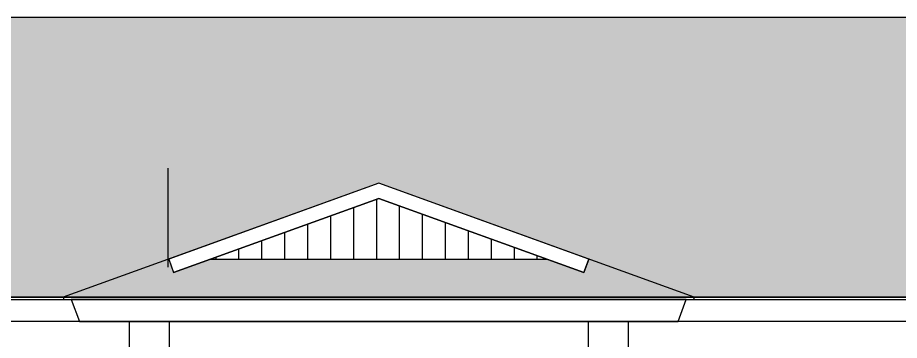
# Model space of a CAD drawing. Header units: inches. Extents: x 249 to 1192, y -18 to 440.
# Drawn here: x 612.11 to 627.48, y 268.5 to 274.13 of the extents above; entities that cross this region are included whole.
import ezdxf

# ---------------------------------------------------------------- set-up
doc = ezdxf.new("R2010")
doc.units = ezdxf.units.IN
doc.header["$MEASUREMENT"] = 0
doc.layers.add('ARSIR GENTING', color=32, linetype='Continuous', lineweight=5)
doc.layers.add('ARSIR WARNA', color=66, linetype='Continuous', lineweight=0)
doc.layers.add('ATAP', color=123, linetype='Continuous')
doc.layers.add('KOLOM', color=5, linetype='Continuous')

# ---------------------------------------------------------------- blocks, each defined once
blk = doc.blocks.new('tampak depan')
at = {"layer": 'ARSIR GENTING'}
h = blk.add_hatch(dxfattribs=at)
h.set_pattern_fill('AR-B88', color=256, scale=0.05, style=0)
h.set_pattern_definition([(0, (682.57147, 344.0831), (0, 0.4), []), (90, (682.57147, 344.08311), (-0.2, 0.4), [0.4, -0.4])])
h.paths.add_polyline_path([(709.596, 344.083), (707.759, 344.748), (707.674, 344.513), (707.025, 344.748), (701.171, 344.748), (700.521, 344.513), (700.436, 344.748), (698.599, 344.083)], flags=17)
h.paths.add_polyline_path([(709.596, 344.083), (725.624, 344.083), (719.338, 346.358), (721.052, 348.956), (687.143, 348.956), (688.857, 346.358), (682.571, 344.083), (698.599, 344.083), (704.098, 346.073)])
at = {"layer": 'ATAP'}
h = blk.add_hatch(dxfattribs=at)
h.set_pattern_fill('_USER', color=256, scale=0.4, angle=90, style=0, pattern_type=0)
h.set_pattern_definition([(90, (701.1707, 344.74807), (-0.4, 2e-17), [])])
h.paths.add_polyline_path([(704.098, 345.807), (701.171, 344.748), (707.025, 344.748)])
for points in [[(725.624, 344.083), (719.338, 346.358), (721.052, 348.956), (687.143, 348.956), (688.857, 346.358), (682.571, 344.083)], [(707.759, 344.748), (704.098, 346.073), (700.436, 344.748), (700.521, 344.513), (704.098, 345.807), (707.674, 344.513)], [(709.457, 344.045), (698.739, 344.045), (698.879, 343.659), (709.316, 343.659)]]:
    blk.add_lwpolyline(points, close=True, dxfattribs=at)
for points in [[(709.596, 344.083), (704.098, 346.073), (698.599, 344.083)], [(707.674, 344.513), (704.098, 345.807), (700.521, 344.513)], [(700.436, 344.748), (700.521, 344.513)], [(701.171, 344.748), (707.025, 344.748)], [(707.759, 344.748), (707.674, 344.513)], [(725.624, 344.083), (682.571, 344.083), (682.583, 344.045), (725.612, 344.045), (725.624, 344.083)], [(698.599, 344.083), (698.61, 344.045)], [(709.596, 344.083), (709.585, 344.045)], [(725.473, 344.045), (725.332, 343.659), (682.873, 343.659), (682.863, 343.659), (682.723, 344.045), (725.473, 344.045)]]:
    blk.add_lwpolyline(points, dxfattribs=at)
at = {"layer": 'KOLOM'}
for points in [[(700.448, 343.659), (699.748, 343.659), (699.748, 343.177), (700.448, 343.177)], [(708.448, 343.659), (707.748, 343.659), (707.748, 343.177), (708.448, 343.177)]]:
    blk.add_lwpolyline(points, close=True, dxfattribs=at)

msp = doc.modelspace()

# ---------------------------------------------------------------- hatches: boundary and pattern name
h = msp.add_hatch()
h.set_pattern_fill('_USER', color=256, scale=0.8, angle=90, style=0, pattern_type=0)
h.set_pattern_definition([(90, (614.7343, 269.7781), (-0.8, 5e-17), [])])
h.paths.add_polyline_path([(615.2343, 271.5031), (614.7343, 271.5031), (614.7343, 269.7781), (615.2343, 270.2781)])
at = {"layer": 'ARSIR WARNA'}
h = msp.add_hatch(dxfattribs=at)
h.set_pattern_fill('_USER', color=256, scale=0.8, angle=90, style=0, pattern_type=0)
h.set_pattern_definition([(90, (614.7343, 269.7781), (-0.8, 5e-17), [])])
h.paths.add_polyline_path([(615.2343, 271.4278), (615.2343, 270.2781), (614.7343, 269.7781), (614.7343, 271.4278)])

# ---------------------------------------------------------------- block references
at = {"layer": 'KOLOM'}
msp.add_blockref('tampak depan', (-85.6899, -74.829), dxfattribs=at)

doc.saveas('drawing.dxf')
